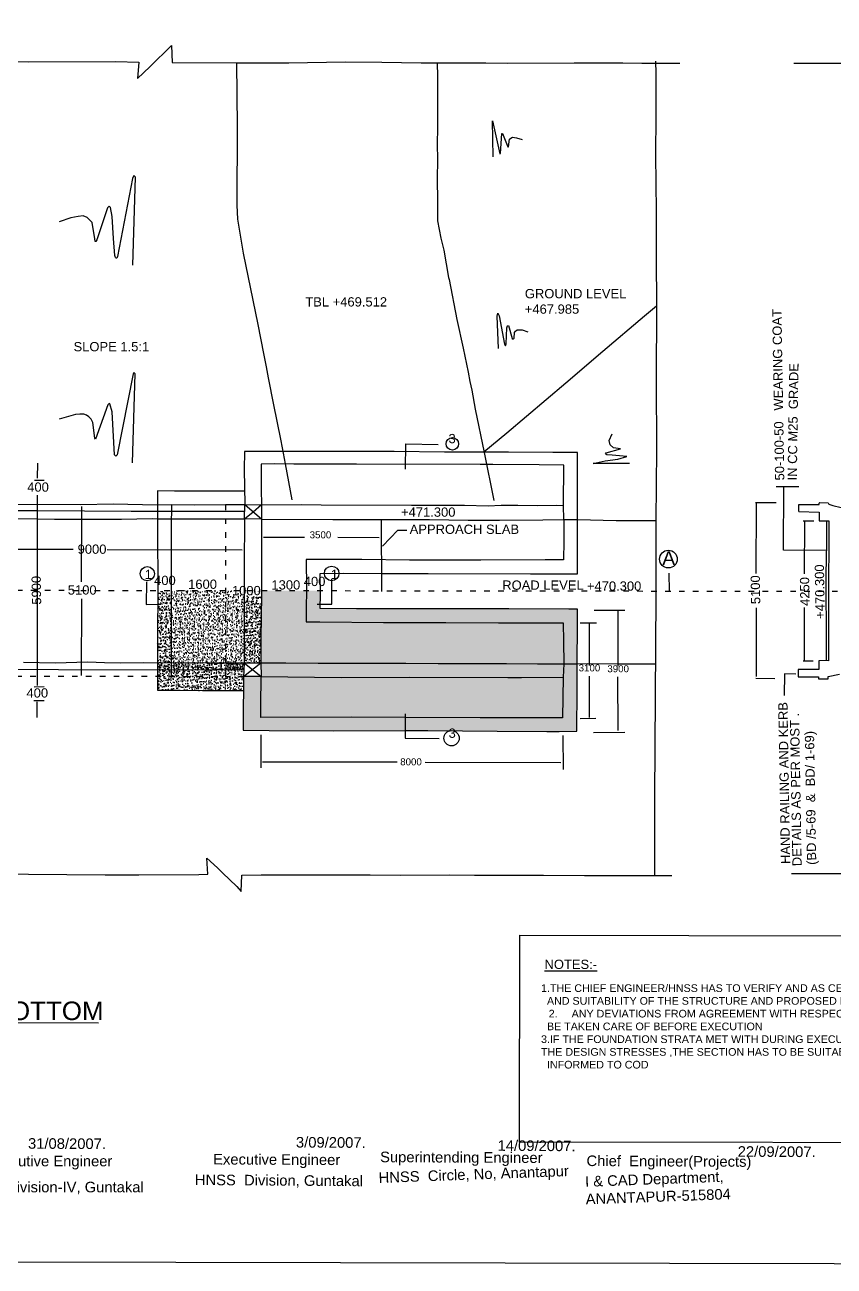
# Model space of a CAD drawing. Header units: metres. Extents: x 27026 to 34132, y 21815 to 26277.
# Drawn here: x 29894 to 31639, y 21815 to 24492 of the extents above; entities that cross this region are included whole.
import ezdxf

# ---------------------------------------------------------------- set-up
doc = ezdxf.new("R2010")
doc.units = ezdxf.units.M
doc.header["$MEASUREMENT"] = 0
doc.linetypes.add('ACAD_ISO03W100', pattern=[30, 12, -18])
doc.layers.add('DRAWING', color=2, linetype='Continuous')
doc.layers.add('TEXT', color=255, linetype='Continuous')
doc.styles.get("Standard").update_dxf_attribs({"font": 'arial.ttf'})
pattern_1 = [(50, (0, 0), (14.3452037, -1.2550427), [1.5, -16.5]), (355, (0, 0), (-2.7750267, 15.0438427), [1.2, -13.2]), (100.451444, (1.195, -0.105), (11.570177, 13.7888), [1.274804, -14.022842]), (46.1842, (0, 4), (21.344827, -3.310386), [2.25, -24.75]), (96.635635, (1.779, 3.724), (18.693239, 19.482372), [1.912207, -21.034275]), (351.184164, (0, 4), (18.693239, 19.482372), [1.8, -19.8]), (21, (2, 3), (11.938141, -8.0523778), [1.5, -16.5]), (326, (2, 3), (4.8663066, 14.503001), [1.2, -13.2]), (71.451445, (2.995, 2.329), (16.8044475, 6.450623), [1.274804, -14.022842]), (37.5, (0, 0), (0.2431971, 6.6578771), [0, -13.04, 0, -13.4, 0, -13.25]), (7.5, (0, 0), (5.2613907, 7.8882342), [0, -7.64, 0, -12.74, 0, -5.05]), (327.5, (-4.46, 0), (10.6764487, -0.4510974), [0, -5, 0, -15.6, 0, -20.7]), (317.5, (-6.46, 0), (11.6637234, 2.0020996), [0, -6.5, 0, -10.36, 0, -14.7])]
pattern_2 = [(50, (0, 0), (7.1726018, -0.62752135), [0.75, -8.25]), (355, (0, 0), (-1.3875133, 7.5219213), [0.6, -6.6]), (100.451444, (0.598, -0.052), (5.7850885, 6.8943999), [0.6374019, -7.0114211]), (46.1842, (0, 2), (10.6724133, -1.6551928), [1.125, -12.375]), (96.635635, (0.889, 1.862), (9.3466195, 9.741186), [0.9561034, -10.5171376]), (351.184164, (0, 2), (9.3466195, 9.741186), [0.9, -9.9]), (21, (1, 1.5), (5.9690705, -4.0261889), [0.75, -8.25]), (326, (1, 1.5), (2.4331533, 7.2515005), [0.6, -6.6]), (71.451445, (1.4974, 1.1645), (8.4022238, 3.2253115), [0.6374019, -7.0114211]), (37.5, (0, 0), (0.12159855, 3.32893854), [0, -6.52, 0, -6.7, 0, -6.625]), (7.5, (0, 0), (2.63069537, 3.94411712), [0, -3.82, 0, -6.37, 0, -2.525]), (327.5, (-2.23, 0), (5.33822436, -0.22554872), [0, -2.5, 0, -7.8, 0, -10.35]), (317.5, (-3.23, 0), (5.8318617, 1.0010498), [0, -3.25, 0, -5.18, 0, -7.35])]

msp = doc.modelspace()

# ---------------------------------------------------------------- hatches: boundary and pattern name
at = {"layer": 'DRAWING'}
h = msp.add_hatch(dxfattribs=at)
h.set_pattern_fill('AR-CONC', scale=2)
h.set_pattern_definition(pattern_1)
h.paths.add_polyline_path([(30366.44742, 23196.14634), (30366.7623, 23271.81489), (30326.61687, 23271.86016), (30326.43975, 23116.32793), (30366.44742, 23116.32793)])
h.paths.add_polyline_path([(30332.38503, 23250.7402), (30404.54055, 23250.7402), (30404.54055, 23291.95439), (30332.38503, 23291.95439)], flags=8)
h.paths.add_polyline_path([(30332.38503, 23250.7402), (30404.54055, 23250.7402), (30404.54055, 23291.95439), (30332.38503, 23291.95439)], flags=25)
h.paths.add_polyline_path([(30332.38503, 23250.7402), (30404.54055, 23250.7402), (30404.54055, 23291.95439), (30332.38503, 23291.95439)], flags=24)
h.paths.add_polyline_path([(30332.38503, 23250.7402), (30404.54055, 23250.7402), (30404.54055, 23291.95439), (30332.38503, 23291.95439)], flags=8)
h.paths.add_polyline_path([(30332.38503, 23250.7402), (30404.54055, 23250.7402), (30404.54055, 23291.95439), (30332.38503, 23291.95439)], flags=8)
h = msp.add_hatch(dxfattribs=at)
h.set_pattern_fill('AR-CONC', scale=2)
h.set_pattern_definition(pattern_1)
h.paths.add_polyline_path([(30403.80216, 23262.20632), (30403.84939, 23271.77307), (30366.7623, 23271.81489), (30366.44742, 23196.14634), (30366.44742, 23116.32793), (30370.53312, 23116.32793), (30402.89036, 23116.22626), (30403.05425, 23168.38327)])
h.paths.add_polyline_path([(30332.38503, 23250.7402), (30404.54055, 23250.7402), (30404.54055, 23291.95439), (30332.38503, 23291.95439)], flags=8)
h.paths.add_polyline_path([(30332.38503, 23250.7402), (30404.54055, 23250.7402), (30404.54055, 23291.95439), (30332.38503, 23291.95439)], flags=25)
h.paths.add_polyline_path([(30332.38503, 23250.7402), (30404.54055, 23250.7402), (30404.54055, 23291.95439), (30332.38503, 23291.95439)], flags=25)
h.paths.add_polyline_path([(30332.38503, 23250.7402), (30404.54055, 23250.7402), (30404.54055, 23291.95439), (30332.38503, 23291.95439)], flags=8)
h.paths.add_polyline_path([(30332.38503, 23250.7402), (30404.54055, 23250.7402), (30404.54055, 23291.95439), (30332.38503, 23291.95439)], flags=8)
h = msp.add_hatch(dxfattribs=at)
h.set_pattern_fill('AR-CONC', scale=2)
h.set_pattern_definition(pattern_1)
h.paths.add_polyline_path([(30209.70242, 23228.84464), (30209.55301, 23271.99217), (30180.5672, 23272.02485), (30179.7461, 23170.73039), (30179.90036, 23116.67626), (30209.3387, 23116.57926)])
h = msp.add_hatch(dxfattribs=at)
h.set_pattern_fill('AR-CONC', scale=2)
h.set_pattern_definition(pattern_1)
h.paths.add_polyline_path([(30326.61687, 23271.86016), (30209.55301, 23271.99217), (30209.70242, 23228.84464), (30209.3387, 23116.57926), (30285.61737, 23116.32793), (30326.43975, 23116.32793)])
h = msp.add_hatch(dxfattribs=at)
h.set_pattern_fill('AR-CONC', scale=2)
h.set_pattern_definition(pattern_1)
h.paths.add_polyline_path([(31054.60681, 23201.86274), (30992.50668, 23202.51161), (30915.20298, 23202.51394), (30801.45962, 23203.03508), (30733.78287, 23203.03125), (30667.18257, 23202.77338), (30529.84422, 23204.11784), (30500.73444, 23204.11784), (30500.6112, 23230.34197), (30500.95211, 23271.66357), (30403.84939, 23271.77307), (30403.80216, 23262.20632), (30403.05425, 23168.38327), (30402.89036, 23116.22626), (30456.93061, 23116.05645), (30526.11116, 23115.51469), (30586.06764, 23114.97284), (30715.64147, 23115.40074), (30785.13806, 23114.86486), (30932.63164, 23114.56578), (30999.48266, 23113.96976), (31055.67207, 23114.08028), (31055.57814, 23161.8357)])
h = msp.add_hatch(dxfattribs=at)
h.set_pattern_fill('AR-CONC', scale=2)
h.set_pattern_definition(pattern_1)
h.paths.add_polyline_path([(31085.27322, 23231.32533), (31067.03219, 23231.32533), (30937.18728, 23232.2681), (30728.68734, 23232.12243), (30608.97122, 23232.29154), (30530.82604, 23233.05913), (30531.13241, 23264.2497), (30531.03458, 23271.62964), (30500.95211, 23271.66357), (30500.6112, 23230.34197), (30500.73444, 23204.11784), (30529.84422, 23204.11784), (30667.18257, 23202.77338), (30733.78287, 23203.03125), (30801.45962, 23203.03508), (30915.20298, 23202.51394), (30992.50668, 23202.51161), (31054.60681, 23201.86274), (31055.57814, 23161.8357), (31055.67207, 23114.08028), (31084.58078, 23114.13714), (31085.27322, 23197.65252)])
h = msp.add_hatch(dxfattribs=at)
h.set_pattern_fill('AR-CONC', scale=2)
h.set_pattern_definition(pattern_1)
h.paths.add_polyline_path([(30209.3387, 23116.57926), (30179.90036, 23116.67626), (30179.92499, 23108.04806), (30179.92414, 23100.94636), (30209.28786, 23100.88807)])
h = msp.add_hatch(dxfattribs=at)
h.set_pattern_fill('AR-CONC', scale=2)
h.set_pattern_definition(pattern_1)
h.paths.add_polyline_path([(30209.28786, 23100.88807), (30179.92414, 23100.94636), (30179.92246, 23086.88347), (30209.24238, 23086.85008)])
h = msp.add_hatch(dxfattribs=at)
h.set_pattern_fill('AR-CONC', scale=2)
h.set_pattern_definition(pattern_1)
h.paths.add_polyline_path([(30326.4219, 23100.65556), (30209.28786, 23100.88807), (30209.24238, 23086.85008), (30326.40603, 23086.71665)])
h = msp.add_hatch(dxfattribs=at)
h.set_pattern_fill('AR-CONC', scale=2)
h.set_pattern_definition(pattern_1)
h.paths.add_polyline_path([(30326.43975, 23116.32793), (30285.61737, 23116.32793), (30209.3387, 23116.57926), (30209.28786, 23100.88807), (30326.4219, 23100.65556)])
h = msp.add_hatch(dxfattribs=at)
h.set_pattern_fill('AR-CONC', color=0)
h.set_pattern_definition(pattern_2)
h.paths.add_polyline_path([(30365.78274, 23100.57742), (30326.4219, 23100.65556), (30326.40603, 23086.71665), (30365.19214, 23086.67248)])
h = msp.add_hatch(dxfattribs=at)
h.set_pattern_fill('AR-CONC', color=0)
h.set_pattern_definition(pattern_2)
h.paths.add_polyline_path([(30366.44742, 23116.22626), (30366.44742, 23116.32793), (30326.43975, 23116.32793), (30326.4219, 23100.65556), (30365.78274, 23100.57742)])
h = msp.add_hatch(dxfattribs=at)
h.set_pattern_fill('AR-CONC', scale=2)
h.set_pattern_definition(pattern_1)
h.paths.add_polyline_path([(31055.67207, 23114.08028), (30999.48266, 23113.96976), (30932.63164, 23114.56578), (30785.13806, 23114.86486), (30715.64147, 23115.40074), (30586.06764, 23114.97284), (30526.11116, 23115.51469), (30456.93061, 23116.05645), (30402.89036, 23116.22626), (30403.5072, 23086.31), (30575.66412, 23084.2724), (30722.2843, 23084.86228), (30935.48738, 23084.30969), (30964.77731, 23084.30969), (31054.84953, 23085.27144)])
h = msp.add_hatch(dxfattribs=at)
h.set_pattern_fill('AR-CONC', scale=2)
h.set_pattern_definition(pattern_1)
h.paths.add_polyline_path([(31084.69109, 23058.05687), (31084.58078, 23114.13714), (31055.67207, 23114.08028), (31054.84953, 23085.27144), (31053.29541, 22997.15772), (31004.00954, 22997.15772), (30875.25312, 22997.32111), (30713.77519, 22997.8717), (30713.77519, 22970.29145), (30762.73021, 22970.29145), (30912.04834, 22968.81216), (31019.64668, 22967.68265), (31045.65134, 22967.68265), (31084.22764, 22968.44284)])
h = msp.add_hatch(dxfattribs=at)
h.set_pattern_fill('AR-CONC', scale=2)
h.set_pattern_definition(pattern_1)
h.paths.add_polyline_path([(30365.11807, 23084.92859), (30365.19214, 23086.67248), (30179.92246, 23086.88347), (30179.91888, 23056.99592), (30228.71959, 23056.99008), (30276.64382, 23055.98084), (30326.71722, 23055.98084), (30365.01747, 23055.98084)])
h = msp.add_hatch(dxfattribs=at)
h.set_pattern_fill('AR-CONC', scale=2)
h.set_pattern_definition(pattern_1)
h.paths.add_polyline_path([(30402.91528, 23023.7418), (30403.5072, 23086.31), (30365.19214, 23086.67248), (30365.11807, 23084.92859), (30364.79033, 22990.61772), (30364.72051, 22970.52674), (30420.64784, 22970.33239), (30559.24741, 22969.55661), (30713.77519, 22970.29187), (30713.77519, 22997.87287), (30598.52599, 22999.15036), (30403.03411, 22998.23942)])
h = msp.add_hatch(dxfattribs=at)
h.set_pattern_fill('AR-CONC', scale=2)
h.set_pattern_definition(pattern_1)
h.paths.add_polyline_path([(31054.84953, 23085.27144), (30964.77731, 23084.30969), (30935.48738, 23084.30969), (30722.2843, 23084.86228), (30575.66412, 23084.2724), (30403.5072, 23086.31), (30402.91528, 23023.7418), (30403.03411, 22998.23942), (30598.52599, 22999.15036), (30713.92782, 22997.87118), (30875.25312, 22997.32111), (31004.00954, 22997.15772), (31053.29541, 22997.15772)])

# ---------------------------------------------------------------- linework, layer by layer
at = {"layer": 'DRAWING', "color": 2}
for p, q in [((31154.09833, 23595.32708), (31160.09795, 23609.73485)), ((31155.94437, 23586.22137), (31154.09833, 23595.32708)), ((31162.73503, 23579.71365), (31155.94437, 23586.22137)), ((31177.9648, 23577.52366), (31162.73503, 23579.71365)), ((31144.84134, 23551.33879), (31172.07789, 23555.34717)), ((31145.84971, 23566.22877), (31147.01458, 23568.43128)), ((31148.91796, 23564.60602), (31145.84971, 23566.22877)), ((31147.01458, 23568.43128), (31177.9648, 23577.52366)), ((31159.95085, 23563.4576), (31148.91796, 23564.60602)), ((31191.71456, 23561.17654), (31159.95085, 23563.4576)), ((31172.07789, 23555.34717), (31191.71456, 23561.17654)), ((31119.5257, 23545.77787), (31144.84134, 23551.33879)), ((31197.37205, 23545.81693), (31119.5257, 23545.77787))]:
    msp.add_line(p, q, dxfattribs=at)
for points in [[(27029.8106, 26277.15991), (34131.91507, 26266.47608), (34122.12694, 21815.15113), (27026.39236, 21829.85152), (27041.73794, 25366.19458), (27029.8106, 26277.15991)], [(30903.84472, 24207.04369), (30901.99338, 24284.28191), (30917.67101, 24213.38838), (30919.32674, 24213.75453), (30922.56959, 24257.26715), (30923.7869, 24257.26715), (30935.3919, 24228.24299), (30936.77152, 24228.32407), (30938.96269, 24245.10619), (30943.61894, 24248.25935), (30945.48169, 24249.52077), (30949.77432, 24248.5484), (30953.62136, 24247.67696), (30966.36265, 24244.50313)], [(30126.69354, 23973.44081), (30132.7677, 24163.19077), (30129.19539, 24166.51621), (30126.11021, 24160.27088), (30093.66234, 23991.92342), (30092.23121, 23988.71284), (30090.47368, 23988.11086), (30089.11786, 23989.91681), (30088.18888, 23993.90495), (30085.36422, 24030.98036), (30082.2312, 24077.95277), (30078.74794, 24097.79369), (30075.50063, 24100.79444), (30072.14235, 24097.16023), (30049.47002, 24027.84369), (30047.27817, 24024.68082), (30045.49219, 24024.68082), (30044.84274, 24030.35777), (30039.16582, 24065.34521), (30028.37089, 24076.31198), (30019.36682, 24079.54098), (30008.86209, 24078.04181), (29992.93183, 24075.15876), (29967.85481, 24066.77133)], [(30914.81221, 23793.63937), (30912.32757, 23863.2918), (30913.90745, 23869.9658), (30916.34499, 23864.01332), (30928.10911, 23802.82929), (30930.41759, 23799.60063), (30931.68727, 23803.75176), (30933.41862, 23837.99855), (30934.49722, 23842.69794), (30936.49502, 23842.92603), (30944.9039, 23815.31417), (30946.73121, 23813.69151), (30948.71079, 23815.82125), (30949.89701, 23828.02518), (30951.99423, 23830.69726), (30955.49222, 23833.58559), (30960.52505, 23834.12046), (30966.36602, 23833.61623), (30978.23122, 23829.42195)], [(30125.83837, 23547.36261), (30131.57207, 23739.10879), (30129.08216, 23741.87707), (30127.19464, 23738.86808), (30092.73696, 23564.17277), (30090.16727, 23561.87071), (30087.49978, 23564.66108), (30082.02143, 23657.48959), (30077.41312, 23674.63319), (30075.53563, 23675.13816), (30072.93604, 23672.39688), (30046.52213, 23598.48512), (30044.72415, 23600.47376), (30040.61747, 23634.07051), (30037.21424, 23641.25507), (30032.20573, 23646.70763), (30027.18521, 23650.17139), (30021.13259, 23652.11087), (30012.28204, 23652.11087), (30003.40994, 23651.23023), (29967.84629, 23641.25314)], [(30662.46099, 23425.06052), (30662.67944, 23269.81198)], [(28585.01168, 22341.43749), (30052.5338, 22339.75162)]]:
    msp.add_lwpolyline(points, dxfattribs=at)
at = {"layer": 'DRAWING'}
for points in [[(29826.35052, 24412.13206), (29901.04283, 24411.68274), (30090.38904, 24412.23423), (30139.3507, 24410.81289), (30136.50414, 24375.84904), (30163.54685, 24401.14812), (30210.23129, 24446.9138), (30211.65472, 24410.52868), (30350.8604, 24409.83123), (30462.81334, 24409.32538), (30584.77431, 24411.61583), (30663.29338, 24411.3629), (30748.23353, 24409.84455), (30781.1987, 24409.52803), (30819.23548, 24409.52803), (30887.64187, 24409.385), (30934.23702, 24409.22674), (31078.39939, 24409.29145), (31183.52898, 24409.47451), (31223.82456, 24408.58707), (31254.07098, 24408.88416), (31306.08292, 24408.90352)], [(30350.54083, 24410.12758), (30352.02654, 24271.65971), (30350.86117, 24102.54123), (30352.27079, 24072.27597), (30364.8707, 23999.39134), (30385.54526, 23897.72272), (30395.98701, 23845.2441), (30408.20998, 23783.12118), (30413.87178, 23754.41778), (30418.66953, 23730.30757), (30430.34325, 23672.06588), (30445.0915, 23598.45075), (30448.61295, 23579.65577), (30455.07177, 23544.76685), (30469.82386, 23467.75756)], [(30783.17245, 24409.56631), (30783.53743, 24380.17053), (30783.56965, 24270.94326), (30783.13655, 24233.80246), (30783.35364, 24201.62062), (30782.70774, 24158.61731), (30783.67567, 24112.16279), (30783.35532, 24082.79557), (30783.79134, 24069.09572), (30791.01435, 24031.39704), (30797.08334, 24005.76185), (30807.58891, 23947.00143), (30809.03474, 23942.28502), (30825.47414, 23855.89583), (30839.14616, 23794.6078), (30849.44247, 23742.93735), (30853.18469, 23722.54319), (30857.5366, 23703.53179), (30865.17737, 23662.87273), (30883.98419, 23569.47639), (30904.86141, 23465.87433)], [(31253.86325, 24413.36723), (31254.5877, 24386.24011), (31254.29436, 24295.13069), (31253.9352, 24210.26854), (31254.95805, 24089.73272), (31255.03016, 23990.26187), (31255.9358, 23885.10987), (31254.74019, 23724.41921), (31256.03659, 23575.22835), (31254.65505, 23423.09184), (31254.25355, 23259.74203), (31251.60414, 22826.368), (31251.37109, 22698.34383), (31251.39871, 22657.32452)], [(31562.84213, 23441.97585), (31562.84213, 23457.70036), (31606.26079, 23457.70036), (31606.26079, 23460.32486), (31608.2104, 23461.93343), (31625.99138, 23461.22799), (31627.17024, 23458.01698), (31636.27942, 23455.02002), (31653.64049, 23450.73866), (31674.53805, 23446.88542), (31677.45657, 23462.71362), (31682.16978, 23467.66177), (31685.56229, 23472.32063), (31685.56229, 23505.10991), (31685.52413, 23537.01953), (31686.19386, 23573.83682), (31686.19386, 23685.09715), (31686.43588, 23930.23682), (31686.54404, 24148.99862), (31686.58005, 24221.83374), (31686.60962, 24407.92427), (31627.1371, 24407.92427), (31551.81981, 24408.43669)], [(31255.93641, 23884.94388), (31230.25515, 23863.22746), (31140.43149, 23787.56737), (31060.22987, 23719.24325), (30932.80746, 23611.04145), (30883.6413, 23570.48927)], [(30366.44742, 23116.22626), (30365.11807, 23084.92859), (30364.79033, 22990.61772), (30364.72051, 22970.52674), (30420.64784, 22970.33239), (30559.24741, 22969.55661), (30713.68718, 22970.29145), (30762.73021, 22970.29145), (30912.04834, 22968.81216), (31019.64668, 22967.68265), (31045.65134, 22967.68265), (31084.22764, 22968.44284), (31084.69109, 23058.05687), (31084.58078, 23114.13714), (31085.27322, 23197.65252), (31085.27322, 23231.32533), (31067.03219, 23231.32533), (30937.18728, 23232.2681), (30728.68734, 23232.12243), (30608.97122, 23232.29154), (30530.82604, 23233.05913), (30531.13241, 23264.2497), (30530.54817, 23308.32179), (30580.26741, 23308.98089), (30662.06918, 23308.78204), (30763.72352, 23308.53494), (30984.3844, 23307.62777), (31085.56313, 23307.86999), (31085.38431, 23369.40547), (31085.22777, 23411.48477), (31085.22777, 23491.93358), (31085.56987, 23554.76685), (31085.56987, 23569.52452), (31032.07536, 23569.52452), (30936.67677, 23570.17437), (30798.6479, 23569.82933), (30690.14398, 23571.54619), (30614.88672, 23571.50904), (30530.70772, 23571.50904), (30441.07116, 23571.65937), (30367.42498, 23571.78287), (30367.1156, 23532.61275), (30367.98482, 23457.45607)], [(29872.48434, 23458.24303), (30014.94804, 23457.5734), (30084.01675, 23458.63177), (30179.51019, 23456.62847), (30210.15964, 23457.09936), (30258.94839, 23456.48692), (30326.82825, 23457.46844), (30368.01995, 23457.19446), (30403.12334, 23456.91511), (30491.25186, 23457.08898), (30532.81484, 23456.96472), (30727.38269, 23456.15045), (30804.6029, 23455.97356), (30842.16132, 23455.72697), (30892.59288, 23454.66301), (30920.82751, 23455.54964), (30956.52034, 23456.08162), (31000.29686, 23455.30887), (31040.58799, 23455.62443), (31055.59843, 23455.15112), (31056.28223, 23542.45167), (31002.7031, 23542.65137), (30902.74222, 23543.84915), (30875.55285, 23543.84915), (30608.83009, 23544.45681), (30552.20266, 23544.45681), (30524.18911, 23544.05718), (30473.71351, 23543.95552), (30432.40751, 23544.84444), (30403.20849, 23544.13329), (30403.38646, 23510.88624), (30403.72705, 23489.4784), (30404.40286, 23456.85953)], [(30367.65088, 23486.33006), (30327.99522, 23486.22057), (30216.87884, 23485.91379), (30180.04097, 23486.7256), (30180.04097, 23449.10348), (30180.04097, 23404.01226), (30180.59244, 23275.13863), (30179.7461, 23170.73039), (30179.92499, 23108.04806), (30179.91888, 23056.99592), (30228.71959, 23056.99008), (30276.64382, 23055.98084), (30326.71722, 23055.98084), (30365.01747, 23055.98084)], [(29255.96948, 23445.21797), (29279.93085, 23445.21797), (29341.40231, 23445.21797), (29368.08636, 23445.21797), (29398.28863, 23445.21797), (29467.80267, 23444.91338), (29512.06539, 23444.91338), (29526.76256, 23445.33457), (29606.77577, 23443.60903), (29665.36416, 23444.16173), (29701.72269, 23444.16173), (29730.72012, 23444.15412), (29921.90764, 23444.1039), (30123.19937, 23442.95104), (30181.81615, 23442.72759), (30237.07702, 23442.72759), (30326.09775, 23443.11909), (30367.70137, 23443.30205)], [(30210.15964, 23457.09936), (30209.66809, 23408.10564), (30209.39313, 23318.16107), (30209.70242, 23228.84464), (30209.24184, 23086.6844)], [(30404.50351, 23457.24768), (30404.08605, 23425.99023), (30367.35887, 23426.19862), (30367.98482, 23457.45607), (30404.71216, 23425.78184)], [(30367.77617, 23426.40701), (30385.93111, 23441.20218), (30404.2947, 23457.03929)], [(30404.71216, 23425.78184), (30558.0813, 23424.99024), (30664.28725, 23425.06175), (30766.09654, 23425.06175), (30849.66232, 23423.74059), (30917.26939, 23423.74059), (31010.62912, 23424.55931), (31055.88874, 23424.95622), (31055.59843, 23455.15112)], [(29857.46273, 23427.09671), (29921.1928, 23426.22638), (29957.96927, 23425.72414), (30016.36076, 23425.72414), (30075.09975, 23425.72414), (30102.05826, 23425.72414), (30168.19479, 23426.81851), (30181.21447, 23426.32595), (30327.92881, 23426.32595), (30367.35887, 23426.19862)], [(31055.88874, 23424.95622), (31056.33995, 23378.02594), (31055.34196, 23337.85242), (31015.74241, 23337.85242), (30877.06923, 23337.4988), (30723.17064, 23337.4988), (30620.45191, 23338.49661), (30577.84501, 23338.91049), (30500.25666, 23338.52973), (30500.98913, 23276.15105), (30500.6112, 23230.34197), (30500.73444, 23204.11784), (30529.84422, 23204.11784), (30667.18257, 23202.77338), (30733.78287, 23203.03125), (30801.45962, 23203.03508), (30915.20298, 23202.51394), (30992.50668, 23202.51161), (31054.60681, 23201.86274), (31055.57814, 23161.8357), (31055.67207, 23114.08028), (31054.84953, 23085.27144), (31053.29541, 22997.15772), (31004.00954, 22997.15772), (30875.25312, 22997.32111), (30713.92782, 22997.87118), (30598.52599, 22999.15036), (30403.03411, 22998.23942), (30402.91528, 23023.7418), (30403.5072, 23086.31), (30365.19214, 23086.67248), (30402.89036, 23116.22626), (30403.5072, 23086.31)], [(30404.09043, 23426.31803), (30404.25109, 23353.13872), (30403.80216, 23262.20632), (30403.05425, 23168.38327), (30402.89036, 23116.22626)], [(31055.86323, 23424.95599), (31085.22777, 23424.95599), (31168.90253, 23422.83861), (31254.65505, 23423.09184)], [(31562.84213, 23441.97585), (31606.58813, 23440.94376), (31606.58813, 23422.19416), (31622.0887, 23422.19416), (31622.42227, 23373.9437), (31621.24035, 23306.18754), (31621.91628, 23150.9082), (31621.69406, 23120.67728), (31605.57605, 23120.45055), (31605.57605, 23113.64857), (31605.66328, 23101.48194), (31591.46622, 23101.38015), (31561.1827, 23101.70344), (31561.01581, 23086.07078), (31604.98401, 23085.60139), (31604.98401, 23082.84452), (31605.07137, 23081.57027), (31625.90999, 23081.57027), (31625.90999, 23086.49738), (31650.12171, 23091.52939)], [(31622.0887, 23422.19416), (31627.23984, 23422.20776), (31627.62065, 23368.28572), (31626.44189, 23293.77207), (31626.53434, 23212.57352), (31626.55414, 23120.42363), (31621.69406, 23120.67728)], [(30366.44742, 23116.32793), (30403.5072, 23086.31)], [(30403.5072, 23086.31), (30575.66412, 23084.2724), (30722.2843, 23084.86228), (30935.48738, 23084.30969), (30964.77731, 23084.30969), (31054.84953, 23085.27144)], [(29366.37672, 22661.13804), (29901.62445, 22660.19833), (30066.86318, 22659.17508), (30139.8757, 22659.17508), (30268.98405, 22659.80776), (30288.3846, 22660.18766), (30286.10218, 22695.00856), (30309.4335, 22673.73616), (30320.33844, 22663.22657), (30351.05509, 22633.79671), (30360.07848, 22622.7338), (30361.47322, 22658.44111), (30403.44429, 22658.69433), (30467.82879, 22658.96058), (30515.37898, 22658.70736), (30638.34347, 22658.84538), (30703.64235, 22658.04436), (30809.81519, 22658.54358), (30863.08104, 22658.38333), (31012.09239, 22658.06107), (31100.60139, 22657.3483), (31181.53329, 22657.50384), (31229.03976, 22657.37701), (31269.179, 22657.25018), (31288.9944, 22657.25018)], [(31682.76565, 22661.23309), (31628.73896, 22660.98559), (31580.25921, 22661.19415), (31546.78527, 22661.33815)], [(30961.25167, 22528.80381), (32053.28345, 22526.62282), (32052.06143, 22081.09541), (30960.09432, 22082.76159), (30961.25167, 22528.80381)]]:
    msp.add_lwpolyline(points, dxfattribs=at)
at = {"layer": 'DRAWING', "color": 0}
for points in [[(30714.94948, 23533.43868), (30715.23713, 23587.99179), (30784.98816, 23586.96207)], [(29921.19203, 23546.79802), (29920.31417, 23513.76533)], [(29935.46849, 23509.27052), (29914.36891, 23509.17689)], [(29920.75086, 23477.4533), (29920.35006, 23066.95501)], [(31514.08683, 23495.83941), (31562.4547, 23495.97034)], [(31622.142, 23357.87666), (31622.142, 23357.87666), (31529.96807, 23358.73807), (31530.57451, 23495.70557)], [(30016.23453, 23453.29865), (30015.50863, 23290.25753)], [(31469.50888, 23461.80343), (31513.80164, 23461.50344)], [(31470.57502, 23308.58529), (31471.62888, 23459.55558)], [(31571.73833, 23422.17618), (31594.90034, 23422.17618)], [(31574.6873, 23419.93192), (31574.03706, 23307.71896)], [(30664.837, 23367.28308), (30698.14342, 23402.01484), (30717.71522, 23402.01484)], [(30408.11156, 23386.69951), (30496.62512, 23386.68776)], [(30569.01852, 23386.64108), (30657.5323, 23386.08924)], [(29705.60471, 23360.76552), (29997.95839, 23360.89344)], [(30071.15127, 23360.19496), (30362.7121, 23359.41002)], [(30156.02549, 23290.53362), (30155.68013, 23241.9946), (30187.10573, 23242.16669)], [(30524.17284, 23242.23565), (30555.76175, 23242.66794), (30555.76175, 23296.80689)], [(31283.51939, 23270.7811), (31283.28207, 23309.34559)], [(30016.04695, 23253.87801), (30015.66959, 23088.74402)], [(31470.8236, 23234.44717), (31470.63127, 23086.49959)], [(31574.41721, 23235.25472), (31573.95358, 23121.77282)], [(31121.152, 23229.42433), (31187.57726, 23229.25152)], [(31172.73033, 23229.29014), (31172.23954, 23109.11258)], [(31091.02406, 23201.86438), (31126.18743, 23201.86438)], [(31110.49766, 23201.86438), (31110.59965, 23109.98577)], [(31571.99699, 23120.24984), (31593.85029, 23120.14438)], [(31110.82854, 23087.23115), (31110.28049, 22997.82244)], [(31171.77398, 23086.07513), (31172.31381, 22969.75615)], [(31469.6483, 23082.87193), (31511.17, 23082.14116)], [(31555.92513, 23091.37866), (31531.66782, 23092.1326), (31531.15629, 23045.89004)], [(29913.82856, 23064.47829), (29935.2429, 23064.71666)], [(29913.6116, 23035.08849), (29935.88066, 23035.08849)], [(29920.5186, 22998.0352), (29920.11172, 23032.04577)], [(30713.77519, 23005.82611), (30713.77519, 22953.47744), (30787.06697, 22952.92609)], [(31090.98496, 22995.75462), (31124.829, 22996.48725)], [(31119.95709, 22966.08331), (31187.16928, 22966.7721)], [(30402.75449, 22960.85478), (30402.40995, 22889.33285)], [(31053.90926, 22959.29158), (31054.38579, 22885.79484)], [(30406.10475, 22902.45688), (30696.98064, 22902.69057)], [(30757.15529, 22901.58951), (31049.50781, 22901.36971)]]:
    msp.add_lwpolyline(points, dxfattribs=at)
at = {"layer": 'DRAWING', "color": 2, "linetype": 'ACAD_ISO03W100'}
for points in [[(30326.82825, 23457.46844), (30326.40603, 23086.71665)], [(27327.7265, 23391.3306), (27327.00667, 23278.84451), (30014.37441, 23272.21226), (32270.26705, 23269.66838)], [(28375.61151, 23088.93827), (30365.19214, 23086.67248)]]:
    msp.add_lwpolyline(points, dxfattribs=at)
at = {"layer": 'DRAWING', "color": 7}
for points in [[(30367.35887, 23426.19862), (30366.97962, 23324.03889), (30366.44742, 23196.14634), (30366.44742, 23116.32793)], [(28368.66968, 23104.54183), (30365.78274, 23100.57742)], [(29891.26032, 23117.22641), (29959.4797, 23115.76665), (30029.89758, 23117.93866), (30065.41888, 23116.77393), (30100.25839, 23115.92911), (30149.56401, 23116.77621), (30285.61737, 23116.32793), (30370.53312, 23116.32793), (30456.93061, 23116.05645), (30526.11116, 23115.51469), (30586.06764, 23114.97284), (30715.64147, 23115.40074), (30785.13806, 23114.86486), (30932.63164, 23114.56578), (30999.48266, 23113.96976), (31084.84717, 23114.13766), (31107.89682, 23114.56195), (31172.91984, 23113.908), (31253.45454, 23113.73833)]]:
    msp.add_lwpolyline(points, dxfattribs=at)
at = {"layer": 'DRAWING', "color": 0}
for centre, radius in [((30815.72879, 23588.27416), 13.48803), ((31281.44944, 23339.55013), 19.09072), ((30157.95762, 23308.12444), 15.28758), ((30555.40779, 23308.65134), 15.65227), ((30813.92909, 22953.34374), 16.44292)]:
    msp.add_circle(centre, radius, dxfattribs=at)

# ---------------------------------------------------------------- texts
at = {"layer": 'DRAWING', "attachment_point": 1}
for s, width, heights, insert, char_height in [('{\\C0;TBL +469.512}', 494.2244577, [0], (30498.56345, 23904.23548), 20), ('{\\C0;GROUND LEVEL\\P+467.985 }', 494.2244577, [0], (30971.92292, 23921.97213), 20), ('{\\C0;SLOPE 1.5:1 }', 494.2244577, [0], (29998.91773, 23807.67875), 20), ('{\\H0.66667x;\\C0;3\\H1.5x; }', 494.2244577, [64.81094], (30807.35955, 23609.4466), 30), ('{\\C0;400}', 494.2244577, [0], (29899.05219, 23504.91115), 20), ('{\\C0;+471.300}', 494.2244577, [0], (30705.00913, 23450.93989), 20), ('{\\H0.75x;\\C0;3500\\H1.3333x; }', 494.2244577, [0], (30507.96113, 23399.44915), 20), ('{\\C0;APPROACH SLAB}', 494.2244577, [0], (30723.6435, 23414.00789), 20), ('{\\C0;9000}', 494.2244577, [0], (30007.6894, 23371.06564), 20), ('{\\H1.5x;\\C0;A\\P\\H0.66667x; }', 494.2244577, [0], (31268.15656, 23356.6102), 20), ('{\\C0;1  }', 494.2244577, [0], (30152.44144, 23316.5929), 20), ('{\\C0;1  }', 494.2244577, [0], (30152.44144, 23316.5929), 20), ('{\\C0;1  }', 494.2244577, [0], (30553.78046, 23316.88874), 20), ('{\\C0;1  }', 494.2244577, [0], (30553.78046, 23316.88874), 20), ('{\\C0;400}', 494.2244577, [0], (30172.59178, 23303.70274), 20), ('{\\C0;1600 }', 494.2244577, [0], (30245.98113, 23295.47997), 20), ('{\\C0;1300 }', 494.2244577, [0], (30425.54318, 23294.01091), 20), ('{\\C0;400}', 494.2244577, [0], (30495.31036, 23301.49082), 20), ('{\\C0;ROAD LEVEL}', 494.2244577, [0], (30923.28174, 23293.50526), 20), ('{\\C0;+470.300}', 494.2244577, [0], (31105.76553, 23291.49968), 20), ('{\\C0;5100 }', 494.2244577, [0], (29986.46402, 23283.14115), 20), ('{\\C0;1000  }', 494.2244577, [0], (30340.42732, 23281.74293), 20), ('{\\C0;1000  }', 494.2244577, [0], (30340.42732, 23281.74293), 20), ('{\\C0;1000  }', 494.2244577, [0], (30340.42732, 23281.74293), 20), ('{\\C0;1000  }', 494.2244577, [0], (30340.42732, 23281.74293), 20), ('{\\C0;1000  }', 494.2244577, [0], (30340.42732, 23281.74293), 20), ('{\\H0.75x;\\C0;3100\\H1.3333x;  }', 494.2244577, [0], (31087.94523, 23112.60609), 20), ('{\\H0.75x;\\C0;3900\\H1.3333x; }', 494.2244577, [0], (31149.82546, 23110.73157), 20), ('{\\C0;400}', 494.2244577, [0], (29897.44737, 23061.09199), 20), ('{\\H0.66667x;\\C0;3\\H1.5x; }', 494.2244577, [64.81094], (30807.50213, 22974.32071), 30), ('{\\C0;8000 }', 494.2244577, [64.81094], (30703.19871, 22910.04291), 15), ('{\\L\\C0;NOTES:-}', 494.2244577, [0], (31014.35617, 22475.93513), 20), ('{\\H1.3333x;\\C0;HALF   PLAN  AT  TOP  AND  HALF   PLAN  AT  BOTTOM\\H0.75x; }', 1981.4251388, [0], (28591.9999, 22385.71143), 30)]:
    msp.add_mtext_dynamic_manual_height_columns(s, width=width, gutter_width=450.8517, heights=heights, dxfattribs=dict(at, insert=insert, char_height=char_height))
at = {"layer": 'DRAWING', "char_height": 20, "attachment_point": 1}
for s, width, heights, insert, rotation in [('{\\C0;50-100-50   WEARING COAT}', 494.2244577, [0], (31511.46163, 23509.01239), 90.97537765), ('{\\C0;IN CC M25  GRADE }', 494.2244577, [0], (31538.27076, 23509.36469), 89.13799398), ('{\\C0;+470.300  }', 494.2244577, [0], (31598.80379, 23210.67828), 90.97537765), ('{\\C0;5900  }', 494.2244577, [0], (29909.20902, 23241.20379), 90.97537765), ('{\\C0;5100  }', 494.2244577, [0], (31459.61469, 23242.31524), 90.97537765), ('{\\C0;5100  }', 494.2244577, [0], (31459.61469, 23242.31524), 90.97537765), ('{\\C0;5100  }', 494.2244577, [0], (31459.61469, 23242.31524), 90.97537765), ('{\\C0;5100  }', 494.2244577, [0], (31459.61469, 23242.31524), 90.97537765), ('{\\C0;5100  }', 494.2244577, [0], (31459.61469, 23242.31524), 90.97537765), ('{\\C0;4250}', 494.2244577, [0], (31565.98846, 23238.5382), 90.97537765), ('{\\C0;HAND RAILING AND KERB}', 494.2244577, [0], (31524.099, 22681.99912), 90.97537765), ('{\\C0;DETAILS AS PER MOST .}', 493.5136722, [31.39133], (31548.89478, 22677.32143), 90.97537765), ('{\\C0;(BD /5-69  &  BD/ 1-69)}', 494.2244577, [0], (31580.34096, 22680.19805), 90.97537765)]:
    msp.add_mtext_dynamic_manual_height_columns(s, width=width, gutter_width=450.8517, heights=heights, dxfattribs=dict(at, insert=insert, rotation=rotation))
at = {"layer": 'DRAWING', "color": 0, "insert": (31006.84749, 22422.8742), "char_height": 16.5, "attachment_point": 1}
msp.add_mtext_dynamic_manual_height_columns("1.THE CHIEF ENGINEER/HNSS HAS TO VERIFY AND AS CERTAIN THE HP'S ,TP'S(SBC),LEVELS\\P  AND SUITABILITY OF THE STRUCTURE AND PROPOSED LOCATION BEFORE EXECUTION \\P\\pi-49.5,l66,t66;2.^IANY DEVIATIONS FROM AGREEMENT WITH RESPECT TO DESIGN AND DRAWINGS SHALL\\P\\pi0,l0,tz;  BE TAKEN CARE OF BEFORE EXECUTION \\P3.IF THE FOUNDATION STRATA MET WITH DURING EXECUTION IS NOT CAPABLE OF TAKING \\PTHE DESIGN STRESSES ,THE SECTION HAS TO BE SUITABLY REVISED AND SHALL BE\\P  INFORMED TO COD", width=1045.0583739, gutter_width=450.8517, heights=[0], dxfattribs=at)
at = {"layer": 'TEXT', "width": 1859.3834759, "attachment_point": 1}
for s, insert, char_height, rotation in [('31/08/2007.', (29900.80096, 22091.18413), 22.7787396, 359.72405137), ('3/09/2007.', (30478.48366, 22093.74931), 22.77874, 359.72405137), ('14/09/2007.', (30913.2172, 22086.66734), 22.7787396, 359.72405137), ('Executive Engineer', (30299.91367, 22057.22219), 22.7787396, 359.72405137), ('Superintending Engineer', (30659.90113, 22062.12049), 22.7787396, 359.72405137), ('Chief  Engineer(Projects)', (31105.00007, 22053.81483), 22.7787396, 359.72405137), ('22/09/2007.', (31430.9635, 22073.88214), 22.7787396, 359.72405137), ('HNSS  Circle, No, Anantapur', (30656.20644, 22017.27023), 22.7787396, 2.09054582), ('HNSS  Division, Guntakal', (30260.50376, 22012.90366), 22.7787396, 359.59099554), ('I & CAD Department,\\PANANTAPUR-515804', (31101.30538, 22008.96456), 22.7787396, 2.09054582)]:
    msp.add_mtext(s, dxfattribs=dict(at, insert=insert, char_height=char_height, rotation=rotation))
at = {"layer": 'TEXT', "char_height": 22.7787396, "width": 1859.3834759, "attachment_point": 1}
for s, insert in [('Deputy Executive Engineer', (29698.83599, 22053.18876)), ('HNSS Sub Division-IV, Guntakal', (29690.49368, 21997.11988))]:
    msp.add_mtext(s, dxfattribs=dict(at, insert=insert))

doc.saveas('drawing.dxf')
